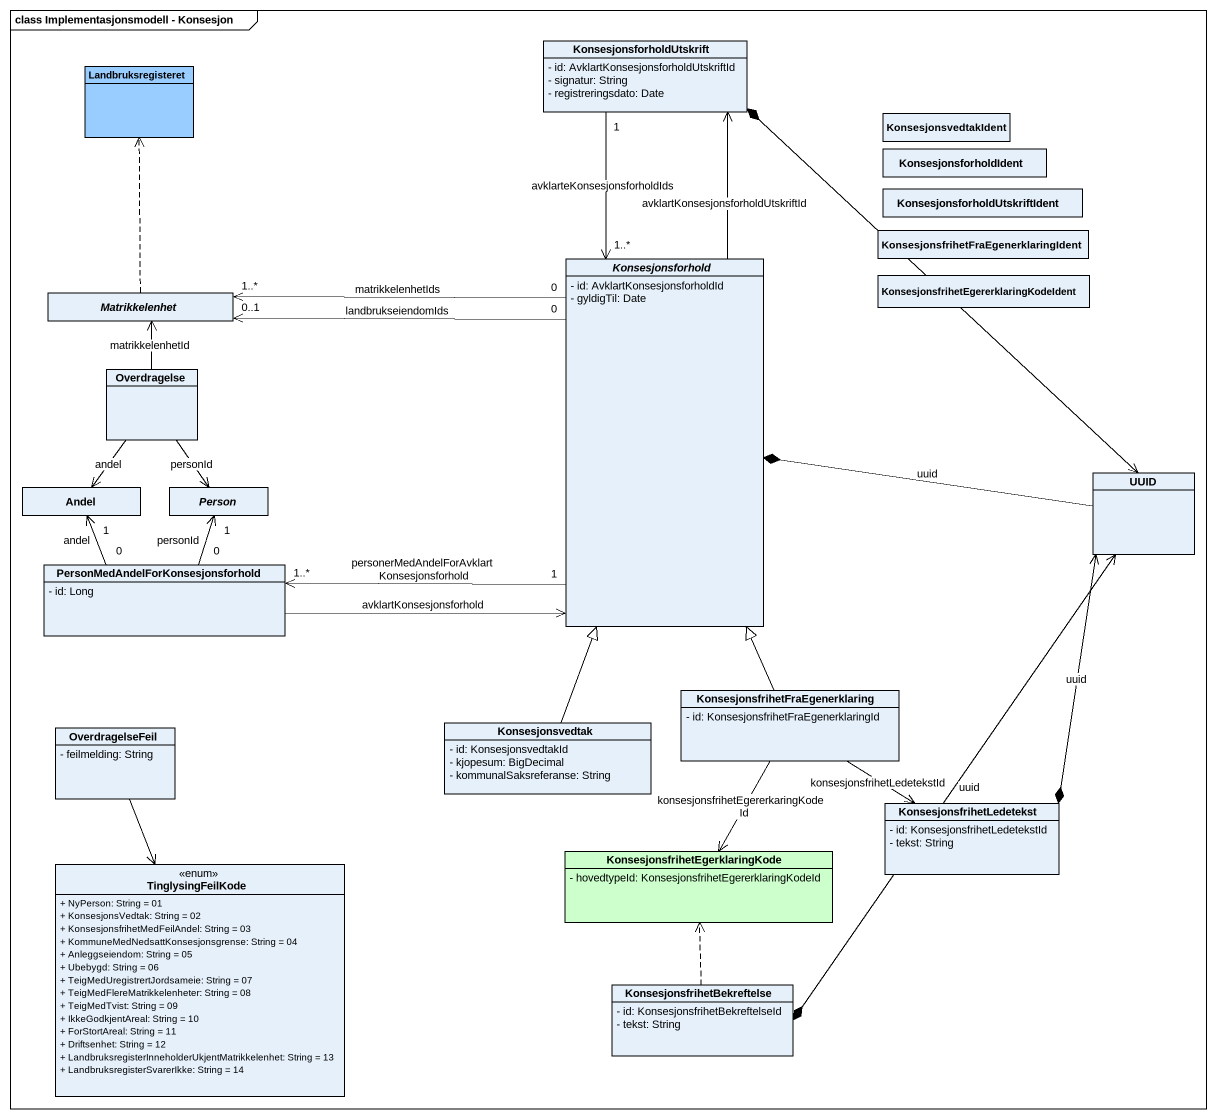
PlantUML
@startuml
mainframe class Implementasjonsmodell - Konsesjon
hide circle
hide empty members
skinparam classAttributeIconSize 0
class KonsesjonsforholdUtskrift {
  - id: AvklartKonsesjonsforholdUtskriftId
  - signatur: String
  - registreringsdato: Date
}
class Landbruksregisteret #99CCFF
class KonsesjonsvedtakIdent
class KonsesjonsforholdIdent
class "KonsesjonsforholdUtskriftIdent" as KonsesjonsforholdUtskriftIde
class "KonsesjonsfrihetFraEgenerklaringIdent" as KonsesjonsfrihetFraEgenerkla
abstract class Konsesjonsforhold {
  - id: AvklartKonsesjonsforholdId
  - gyldigTil: Date
}
class "KonsesjonsfrihetEgererklaringKodeIdent" as KonsesjonsfrihetEgererklarin
abstract class Matrikkelenhet
class Overdragelse
class Andel
abstract class "Person" as Person_
class UUID
class "PersonMedAndelForKonsesjonsforhold" as PersonMedAndelForKonsesjonsf {
  - id: Long
}
class "KonsesjonsfrihetFraEgenerklaring" as KonsesjonsfrihetFraEgenerkla_2 {
  - id: KonsesjonsfrihetFraEgenerklaringId
}
class OverdragelseFeil {
  - feilmelding: String
}
class Konsesjonsvedtak {
  - id: KonsesjonsvedtakId
  - kjopesum: BigDecimal
  - kommunalSaksreferanse: String
}
class KonsesjonsfrihetLedetekst {
  - id: KonsesjonsfrihetLedetekstId
  - tekst: String
}
class TinglysingFeilKode <<enum>> {
  + NyPerson: String = 01
  + KonsesjonsVedtak: String = 02
  + KonsesjonsfrihetMedFeilAndel: String = 03
  + KommuneMedNedsattKonsesjonsgrense: String = 04
  + Anleggseiendom: String = 05
  + Ubebygd: String = 06
  + TeigMedUregistrertJordsameie: String = 07
  + TeigMedFlereMatrikkelenheter: String = 08
  + TeigMedTvist: String = 09
  + IkkeGodkjentAreal: String = 10
  + ForStortAreal: String = 11
  + Driftsenhet: String = 12
  + LandbruksregisterInneholderUkjentMatrikkelenhet: String = 13
  + LandbruksregisterSvarerIkke: String = 14
}
class "KonsesjonsfrihetEgerklaringKode" as KonsesjonsfrihetEgerklaringK #CCFFCC {
  - hovedtypeId: KonsesjonsfrihetEgererklaringKodeId
}
class KonsesjonsfrihetBekreftelse {
  - id: KonsesjonsfrihetBekreftelseId
  - tekst: String
}
KonsesjonsforholdUtskrift "1" --> "1..*" Konsesjonsforhold : avklarteKonsesjonsforholdIds
Konsesjonsforhold -up-> KonsesjonsforholdUtskrift : avklartKonsesjonsforholdUtskriftId
Konsesjonsforhold "0" -left-> "1..*" Matrikkelenhet : matrikkelenhetIds
Konsesjonsforhold "0" -left-> "0..1" Matrikkelenhet : landbrukseiendomIds
Konsesjonsforhold "1" -left-> "1..*" PersonMedAndelForKonsesjonsf : personerMedAndelForAvklartKonsesjonsforhold
Matrikkelenhet .up.> Landbruksregisteret
Overdragelse -up-> Matrikkelenhet : matrikkelenhetId
Overdragelse --> Andel : andel
Overdragelse --> Person_ : personId
UUID <-up-* KonsesjonsforholdUtskrift
UUID -left-* Konsesjonsforhold : uuid
UUID <--* KonsesjonsfrihetLedetekst : uuid
UUID <--* KonsesjonsfrihetBekreftelse : uuid
PersonMedAndelForKonsesjonsf -right-> Konsesjonsforhold : avklartKonsesjonsforhold
PersonMedAndelForKonsesjonsf "0" -up-> "1" Andel : andel
PersonMedAndelForKonsesjonsf "0" -up-> "1" Person_ : personId
KonsesjonsfrihetFraEgenerkla_2 -up-|> Konsesjonsforhold
KonsesjonsfrihetFraEgenerkla_2 --> KonsesjonsfrihetLedetekst : konsesjonsfrihetLedetekstId
KonsesjonsfrihetFraEgenerkla_2 --> KonsesjonsfrihetEgerklaringK : konsesjonsfrihetEgererkaringKodeId
OverdragelseFeil --> TinglysingFeilKode
Konsesjonsvedtak -up-|> Konsesjonsforhold
KonsesjonsfrihetBekreftelse .up.> KonsesjonsfrihetEgerklaringK
@enduml
